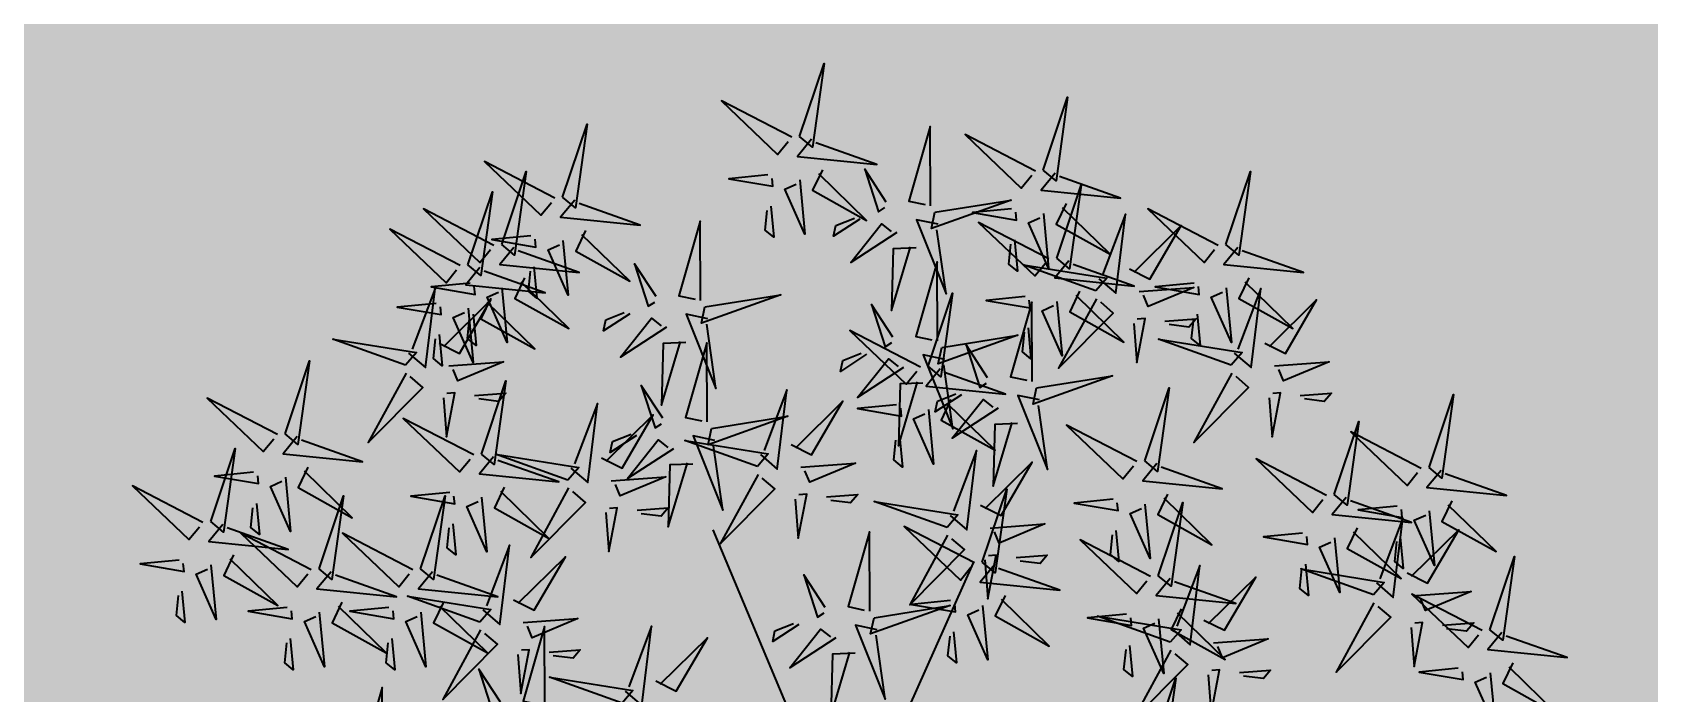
# Model space of a CAD drawing. Header units: millimetres. Extents: x -176651 to 424033, y -469666 to 486614.
# Drawn here: x 266082 to 266641, y 51020 to 51249 of the extents above; entities that cross this region are included whole.
import ezdxf

# ---------------------------------------------------------------- set-up
doc = ezdxf.new("R2010")
doc.units = ezdxf.units.MM
doc.layers.add('1625_East Villa$0$ad-Landscape', color=8, linetype='Continuous', lineweight=35)
doc.layers.add('1625_East Villa$0$ad-Verandah', color=8, linetype='Continuous')

# ---------------------------------------------------------------- blocks, each defined once
blk = doc.blocks.new('1625_East Villa$0$bamboo')
at = {"layer": '1625_East Villa$0$ad-Landscape', "color": 76}
for p, q in [((43.5, 73), (278.2, 631.2)), ((-12.4, 39.5), (-247.1, 564.2))]:
    blk.add_line(p, q, dxfattribs=at)
for points in [[(103.7, 1424.7), (54.4, 1572.3), (77.9, 1403.4), (103.7, 1424.7)], [(-387.8, 1356.5), (-437.1, 1504.1), (-413.6, 1335.2), (-387.8, 1356.5)], [(119.4, 1423.2), (261.4, 1496.7), (147.9, 1388.7), (126.6, 1414.5)], [(-160.7, 1284.9), (-160, 1444.8), (-116.9, 1294.1), (-149.7, 1287.2)], [(581.6, 1302), (532.2, 1449.6), (555.7, 1280.7), (581.6, 1302)], [(-372, 1355), (-230.1, 1428.5), (-343.6, 1320.5), (-364.9, 1346.4)], [(79.4, 1419.1), (107.8, 1384.6), (-52.4, 1368.4), (70.8, 1412)], [(597.3, 1300.4), (739.2, 1374), (625.7, 1265.9), (604.4, 1291.8)], [(-756.4, 1206.5), (-805.8, 1354.1), (-782.2, 1185.2), (-756.4, 1206.5)], [(-412.1, 1350.9), (-383.7, 1316.4), (-543.9, 1300.2), (-420.7, 1343.8)], [(-70.9, 1292.4), (-27.7, 1358.5), (-55.4, 1272.9), (-68.6, 1281.5)], [(57.7, 1357.7), (77.5, 1316.1), (-31.5, 1255.3), (64.8, 1349.1)], [(167.7, 1347.1), (246.3, 1339.5), (157.6, 1324.2), (159.1, 1340)], [(704.4, 1206.5), (655.1, 1354.1), (678.6, 1185.2), (704.4, 1206.5)], [(-415.1, 1179.2), (-464.4, 1326.8), (-440.9, 1157.9), (-415.1, 1179.2)], [(103.3, 1337.4), (92.8, 1227.4), (133.3, 1318.7), (110.4, 1328.8)], [(772.7, 1165.6), (723.3, 1313.2), (746.9, 1144.3), (772.7, 1165.6)], [(-740.7, 1205), (-598.8, 1278.5), (-712.2, 1170.5), (-733.6, 1196.4)], [(-433.8, 1289.5), (-414, 1248), (-523, 1187.1), (-426.7, 1280.9)], [(-323.8, 1278.9), (-245.2, 1271.3), (-333.9, 1256.1), (-332.4, 1271.8)], [(-169.3, 1271.7), (-323, 1296.4), (-162.4, 1238.9), (-169.3, 1271.7)], [(161.7, 1284.2), (155.7, 1221.3), (172.9, 1235.5), (168.8, 1275.6)], [(557.2, 1296.4), (585.7, 1261.9), (425.4, 1245.7), (548.6, 1289.3)], [(720.2, 1205), (862.1, 1278.5), (748.6, 1170.5), (727.3, 1196.4)], [(-561.9, 1157.8), (-603.1, 1137.1), (-666.2, 1244.8), (-570.4, 1150.5)], [(-500.1, 1137.3), (-534, 1108.2), (-553.5, 1268), (-507.4, 1145.8)], [(-399.4, 1177.7), (-257.4, 1251.3), (-370.9, 1143.2), (-392.2, 1169.1)], [(-388.2, 1269.3), (-398.7, 1159.2), (-358.2, 1250.5), (-381.1, 1260.6)], [(-175.7, 1247.6), (-131.9, 1256.8), (-191.9, 1107.3), (-173.4, 1236.6)], [(-92.2, 1230.9), (0.4, 1170.5), (-61.7, 1248.7), (-81.3, 1233.2)], [(-18, 1257.9), (35, 1223.4), (30.4, 1245.3), (-7, 1260.2)], [(303.5, 1094), (304.2, 1253.9), (347.3, 1103.2), (314.4, 1096.3)], [(-329.8, 1216), (-335.8, 1153.1), (-318.6, 1167.3), (-322.7, 1207.4)], [(535.5, 1235), (555.3, 1193.4), (446.4, 1132.5), (542.6, 1226.4)], [(581.2, 1214.7), (570.7, 1104.6), (611.1, 1195.9), (588.3, 1206.1)], [(645.6, 1224.3), (724.2, 1216.7), (635.4, 1201.5), (637, 1217.2)], [(788.4, 1164.1), (930.3, 1237.6), (816.9, 1129.6), (795.5, 1155.5)], [(-780.7, 1200.9), (-752.3, 1166.4), (-912.5, 1150.2), (-789.3, 1193.8)], [(-131.4, 1199.8), (-85.3, 1198.1), (-81.9, 1073.4), (-120.4, 1202.1)], [(680.1, 1200.9), (708.6, 1166.4), (548.3, 1150.2), (671.5, 1193.8)], [(-439.4, 1173.7), (-411, 1139.2), (-571.2, 1122.9), (-448, 1166.6)], [(-494, 1113.1), (-347.5, 1165.5), (-515.9, 1138.5), (-494, 1113.1)], [(-174.3, 1012.2), (-173.7, 1172.1), (-130.6, 1021.4), (-163.4, 1014.5)], [(393.3, 1101.5), (436.5, 1167.6), (408.8, 1082), (395.6, 1090.6)], [(748.4, 1160), (776.8, 1125.5), (616.6, 1109.3), (739.8, 1152.9)], [(639.6, 1161.5), (633.5, 1098.6), (650.8, 1112.8), (646.7, 1152.8)], [(-802.5, 1139.6), (-782.6, 1098), (-891.6, 1037.1), (-795.3, 1130.9)], [(-773.2, 987.3), (-807.1, 958.2), (-826.6, 1118), (-780.4, 995.8)], [(-756.8, 1119.3), (-767.3, 1009.2), (-726.8, 1100.5), (-749.7, 1110.6)], [(-692.4, 1128.9), (-613.8, 1121.3), (-702.5, 1106.1), (-701, 1121.8)], [(-581.3, 1111.7), (-691.5, 1120), (-599.4, 1081.4), (-589.8, 1104.4)], [(-461.1, 1112.3), (-441.3, 1070.7), (-550.3, 1009.8), (-454, 1103.7)], [(658.4, 1139.6), (678.2, 1098), (569.2, 1037.1), (665.5, 1130.9)], [(704, 1119.3), (693.5, 1009.2), (734, 1100.5), (711.2, 1110.6)], [(768.4, 1128.9), (847.1, 1121.3), (758.3, 1106.1), (759.8, 1121.8)], [(892.5, 987.3), (858.6, 958.2), (839.1, 1118), (885.2, 995.8)], [(-495.2, 1097.3), (-418.8, 957), (-529.1, 1068.2), (-503.7, 1090.1)], [(-415.5, 1092), (-426, 981.9), (-385.5, 1073.2), (-408.4, 1083.4)], [(-365.5, 930.4), (-364.8, 1090.2), (-321.7, 939.6), (-354.5, 932.7)], [(-351.1, 1101.6), (-272.5, 1094), (-361.2, 1078.8), (-359.7, 1094.5)], [(-155.7, 961.1), (-205, 1108.7), (-181.5, 939.8), (-155.7, 961.1)], [(-84.5, 1019.7), (-41.3, 1085.8), (-69, 1000.1), (-82.2, 1008.8)], [(294.9, 1080.8), (141.2, 1105.5), (301.8, 1048), (294.9, 1080.8)], [(726.6, 1098.6), (746.5, 1057), (637.5, 996.2), (733.8, 1090)], [(830.7, 1007.8), (789.5, 987.1), (726.4, 1094.8), (822.2, 1000.5)], [(772.3, 1078.4), (761.8, 968.3), (802.3, 1059.6), (779.4, 1069.7)], [(836.7, 1088), (915.3, 1080.4), (826.6, 1065.2), (828.1, 1080.9)], [(-698.4, 1066), (-704.4, 1003.1), (-687.2, 1017.3), (-691.3, 1057.4)], [(-633.3, 1052.3), (-696.3, 1057), (-681.8, 1040.1), (-641.8, 1045)], [(-570.3, 1047.5), (-576.3, 968.8), (-593.4, 1057.2), (-577.6, 1056)], [(288.5, 1056.7), (332.3, 1065.9), (272.3, 916.4), (290.8, 1045.7)], [(372, 1040), (464.6, 979.6), (402.5, 1057.8), (382.9, 1042.3)], [(446.2, 1067), (499.2, 1032.5), (494.6, 1054.4), (457.2, 1069.3)], [(762.4, 1066), (756.4, 1003.1), (773.6, 1017.3), (769.5, 1057.4)], [(-767.1, 963.1), (-620.5, 1015.5), (-788.9, 988.5), (-767.1, 963.1)], [(-357.1, 1038.7), (-363.1, 975.8), (-345.9, 990), (-350, 1030.1)], [(-183, 999), (-336.7, 1023.7), (-176.1, 966.2), (-183, 999)], [(-140, 959.5), (2, 1033.1), (-111.5, 925), (-132.8, 950.9)], [(830.7, 1025.1), (824.7, 962.2), (841.9, 976.4), (837.8, 1016.5)], [(898.5, 963.1), (1045.1, 1015.5), (876.7, 988.5), (898.5, 963.1)], [(-275.7, 937.9), (-232.5, 1004), (-260.1, 918.3), (-273.4, 927)], [(-189.3, 974.8), (-145.6, 984), (-205.5, 834.6), (-187, 963.9)], [(-31.6, 985.2), (21.3, 950.7), (16.7, 972.5), (-20.7, 987.5)], [(289.9, 848.6), (290.5, 1008.4), (333.6, 857.8), (300.8, 850.9)], [(332.8, 1008.9), (378.9, 1007.2), (382.3, 882.5), (343.8, 1011.2)], [(-768.3, 947.3), (-691.9, 807), (-802.2, 918.2), (-776.8, 940.1)], [(-180, 955.5), (-151.6, 921), (-311.8, 904.8), (-188.6, 948.4)], [(-105.9, 958.2), (-13.2, 897.8), (-75.4, 976), (-94.9, 960.5)], [(811.3, 961.7), (701, 970), (793.1, 931.4), (802.8, 954.4)], [(897.3, 947.3), (973.8, 807), (863.4, 918.2), (888.9, 940.1)], [(1141.3, 824.7), (1092, 972.3), (1115.5, 803.4), (1141.3, 824.7)], [(-592.6, 770.2), (-641.9, 917.8), (-618.4, 748.9), (-592.6, 770.2)], [(-374.1, 917.2), (-527.8, 941.9), (-367.2, 884.4), (-374.1, 917.2)], [(-145, 927.1), (-99, 925.4), (-95.6, 800.6), (-134.1, 929.4)], [(182.5, 782.8), (148.6, 753.6), (129.1, 913.5), (175.2, 791.2)], [(379.6, 856.1), (422.9, 922.2), (395.2, 836.5), (381.9, 845.1)], [(745.4, 783.8), (696, 931.4), (719.6, 762.5), (745.4, 783.8)], [(-380.5, 893), (-336.7, 902.2), (-396.6, 752.7), (-378.2, 882.1)], [(-297, 876.4), (-204.4, 816), (-266.5, 894.2), (-286.1, 878.7)], [(-201.7, 894.1), (-181.9, 852.5), (-290.9, 791.6), (-194.6, 885.5)], [(-222.7, 903.4), (-169.8, 868.9), (-174.4, 890.7), (-211.8, 905.7)], [(-91.7, 883.5), (-13.1, 875.8), (-101.8, 860.6), (-100.3, 876.4)], [(120.7, 803.3), (79.5, 782.6), (16.5, 890.3), (112.2, 796)], [(564.8, 755.5), (530.9, 726.4), (511.4, 886.2), (557.5, 764)], [(759.2, 902.3), (696.2, 907), (710.8, 890.1), (750.8, 895)], [(822.2, 897.5), (816.2, 818.8), (799.2, 907.2), (815, 906)], [(1157.1, 823.2), (1299, 896.7), (1185.5, 788.7), (1164.2, 814.6)], [(-156.1, 873.8), (-166.6, 763.7), (-126.1, 855), (-149, 865.2)], [(281.2, 835.4), (127.5, 860.1), (288.1, 802.6), (281.2, 835.4)], [(503, 776), (461.8, 755.3), (398.7, 863), (494.5, 768.7)], [(761.1, 782.3), (903, 855.8), (789.6, 747.8), (768.2, 773.7)], [(-576.8, 768.6), (-434.9, 842.2), (-548.4, 734.1), (-569.7, 760)], [(-336.2, 845.3), (-290.1, 843.6), (-286.7, 718.8), (-325.2, 847.6)], [(-97.7, 820.6), (-103.7, 757.7), (-86.5, 771.9), (-90.6, 811.9)], [(274.9, 811.2), (318.6, 820.4), (258.7, 670.9), (277.2, 800.3)], [(432.6, 821.6), (485.5, 787.1), (480.9, 808.9), (443.5, 823.9)], [(1117, 819.1), (1145.4, 784.6), (985.2, 768.4), (1108.4, 812)], [(-199.8, 660.1), (-233.7, 630.9), (-253.2, 790.8), (-207, 668.5)], [(188.6, 758.6), (335.2, 810.9), (166.8, 784), (188.6, 758.6)], [(358.3, 794.5), (451, 734.2), (388.8, 812.4), (369.3, 796.8)], [(570.9, 731.3), (717.4, 783.7), (549, 756.7), (570.9, 731.3)], [(1291.5, 647.4), (1242.1, 795), (1265.7, 626.1), (1291.5, 647.4)], [(-959.1, 700.5), (-817.2, 774), (-930.7, 666), (-952, 691.8)], [(-616.9, 764.6), (-588.5, 730.1), (-748.7, 713.9), (-625.5, 757.5)], [(-261.6, 680.5), (-302.7, 659.9), (-365.8, 767.6), (-270, 673.2)], [(101.4, 757.2), (-8.9, 765.5), (83.2, 726.9), (92.9, 749.9)], [(319.2, 763.5), (365.2, 761.8), (368.6, 637), (330.1, 765.8)], [(721.1, 778.2), (749.5, 743.7), (589.3, 727.5), (712.5, 771.1)], [(1095.3, 757.7), (1115.1, 716.2), (1006.1, 655.3), (1102.4, 749.1)], [(187.4, 742.8), (263.8, 602.4), (153.5, 713.7), (178.9, 735.5)], [(483.6, 729.9), (373.4, 738.2), (465.5, 699.6), (475.2, 722.6)], [(1140.9, 737.5), (1130.4, 627.4), (1170.9, 718.7), (1148, 728.8)], [(1205.3, 747.1), (1283.9, 739.5), (1195.2, 724.3), (1196.7, 740)], [(1307.2, 645.9), (1449.1, 719.5), (1335.7, 611.4), (1314.3, 637.3)], [(-638.6, 703.2), (-618.8, 661.6), (-727.8, 600.7), (-631.5, 694.6)], [(-619.9, 538.4), (-669.2, 686), (-645.7, 517), (-619.9, 538.4)], [(-528.6, 692.6), (-450, 684.9), (-538.7, 669.7), (-537.2, 685.5)], [(-264.9, 565.6), (-314.3, 713.2), (-290.7, 544.3), (-264.9, 565.6)], [(-193.7, 635.8), (-47.1, 688.2), (-215.5, 661.2), (-193.7, 635.8)], [(49.3, 697.7), (-13.7, 702.5), (0.8, 685.5), (40.8, 690.4)], [(112.3, 693), (106.3, 614.2), (89.3, 702.6), (105, 701.5)], [(569.7, 715.5), (646.1, 575.2), (535.8, 686.4), (561.2, 708.3)], [(699.3, 716.8), (719.2, 675.2), (610.2, 614.4), (706.4, 708.2)], [(745, 696.6), (734.5, 586.5), (774.9, 677.8), (752.1, 687.9)], [(809.4, 706.2), (888, 698.6), (799.3, 683.4), (800.8, 699.1)], [(868.3, 552), (818.9, 699.6), (842.4, 530.7), (868.3, 552)], [(1073.1, 552), (1023.7, 699.6), (1047.2, 530.7), (1073.1, 552)], [(-593, 682.9), (-603.5, 572.8), (-563, 664.1), (-585.9, 674.3)], [(431.6, 670.5), (368.6, 675.2), (383.1, 658.2), (423.1, 663.2)], [(494.6, 665.7), (488.6, 587), (471.6, 675.4), (487.3, 674.2)], [(1199.3, 684.2), (1193.3, 621.3), (1210.5, 635.5), (1206.4, 675.6)], [(-534.6, 629.7), (-540.6, 566.8), (-523.4, 581), (-527.5, 621)], [(-280.9, 634.5), (-391.2, 642.7), (-299.1, 604.1), (-289.4, 627.2)], [(-249.2, 564.1), (-107.3, 637.7), (-220.7, 529.6), (-242.1, 555.5)], [(-194.9, 620.1), (-118.4, 479.7), (-228.8, 591), (-203.4, 612.8)], [(-37.8, 466.8), (-37.2, 626.6), (5.9, 476), (-26.9, 469.1)], [(803.4, 643.3), (797.4, 580.4), (814.6, 594.6), (810.5, 634.7)], [(884, 550.5), (1025.9, 624), (912.4, 516), (891.1, 541.8)], [(1088.8, 550.5), (1230.7, 624), (1117.2, 516), (1095.9, 541.8)], [(1267.2, 641.9), (1295.6, 607.4), (1135.4, 591.1), (1258.6, 634.8)], [(-604.1, 536.8), (-462.2, 610.4), (-575.7, 502.3), (-597, 528.2)], [(742.3, 469.2), (708.4, 440), (688.9, 599.9), (735, 477.6)], [(-650.3, 428.2), (-684.2, 399.1), (-703.7, 559), (-657.6, 436.7)], [(-289.2, 560), (-260.8, 525.6), (-421, 509.3), (-297.8, 552.9)], [(-333, 575), (-396, 579.7), (-381.4, 562.8), (-341.5, 567.7)], [(-270, 570.3), (-276, 491.5), (-293, 579.9), (-277.2, 578.7)], [(680.5, 489.6), (639.3, 469), (576.2, 576.7), (672, 482.3)], [(1245.4, 580.5), (1265.3, 538.9), (1156.3, 478), (1252.6, 571.9)], [(1291.1, 560.2), (1280.6, 450.1), (1321.1, 541.4), (1298.2, 551.6)], [(1355.5, 569.8), (1434.1, 562.2), (1345.4, 547), (1346.9, 562.7)], [(-712.1, 448.7), (-753.3, 428.1), (-816.4, 535.7), (-720.6, 441.4)], [(-644.2, 532.8), (-615.8, 498.3), (-776, 482), (-652.8, 525.7)], [(52, 474.3), (95.2, 540.4), (67.5, 454.7), (54.3, 463.3)], [(843.9, 546.4), (872.4, 511.9), (712.1, 495.7), (835.3, 539.3)], [(1048.7, 546.4), (1077.2, 511.9), (916.9, 495.7), (1040.1, 539.3)], [(-311, 498.7), (-291.1, 457.1), (-400.1, 396.2), (-303.9, 490)], [(748.4, 444.9), (894.9, 497.3), (726.5, 470.3), (748.4, 444.9)], [(1349.5, 506.9), (1343.5, 444), (1360.7, 458.2), (1356.6, 498.3)], [(-665.9, 471.4), (-646.1, 429.8), (-755.1, 368.9), (-658.8, 462.8)], [(-555.9, 460.7), (-477.3, 453.1), (-566, 437.9), (-564.5, 453.6)], [(-265.3, 478.4), (-275.8, 368.3), (-235.4, 459.6), (-258.2, 469.8)], [(-200.9, 488), (-122.3, 480.4), (-211, 465.2), (-209.5, 480.9)], [(-46.5, 453.6), (-200.1, 478.3), (-39.6, 420.8), (-46.5, 453.6)], [(822.2, 485), (842, 443.4), (733.1, 382.6), (829.3, 476.4)], [(867.9, 464.7), (857.4, 354.7), (897.8, 446), (875, 456.1)], [(932.3, 474.4), (1010.9, 466.8), (922.2, 451.6), (923.7, 467.3)], [(1027, 485), (1046.8, 443.4), (937.9, 382.6), (1034.1, 476.4)], [(1072.7, 464.7), (1062.1, 354.7), (1102.6, 446), (1079.8, 456.1)], [(1137.1, 474.4), (1215.7, 466.8), (1126.9, 451.6), (1128.4, 467.3)], [(-644.2, 404), (-497.6, 456.4), (-666, 429.4), (-644.2, 404)], [(-620.3, 451.1), (-630.8, 341), (-590.3, 432.3), (-613.2, 442.5)], [(-206.9, 425.1), (-212.9, 362.2), (-195.7, 376.4), (-199.8, 416.5)], [(-52.8, 429.4), (-9, 438.6), (-69, 289.1), (-50.5, 418.5)], [(30.7, 412.7), (123.3, 352.4), (61.2, 430.6), (41.6, 415)], [(104.9, 439.8), (157.9, 405.3), (153.3, 427.1), (115.9, 442.1)], [(455.6, 305.5), (421.7, 276.4), (402.2, 436.3), (448.3, 314)], [(661.1, 443.6), (550.9, 451.8), (643, 413.2), (652.6, 436.3)], [(617.5, 275.9), (618.2, 435.7), (661.3, 285.1), (628.5, 278.2)], [(747.2, 429.2), (823.6, 288.8), (713.3, 400), (738.7, 421.9)], [(-731.5, 402.7), (-841.7, 410.9), (-749.6, 372.3), (-739.9, 395.4)], [(-561.9, 397.8), (-567.9, 334.9), (-550.7, 349.1), (-554.8, 389.2)], [(393.8, 326), (352.6, 305.3), (289.5, 413), (385.3, 318.7)], [(926.3, 411.5), (920.3, 348.6), (937.5, 362.8), (933.4, 402.9)], [(1131.1, 411.5), (1125, 348.6), (1142.3, 362.8), (1138.2, 402.9)], [(-645.4, 388.3), (-569, 247.9), (-679.3, 359.1), (-653.9, 381)], [(-8.5, 381.7), (37.5, 380), (40.9, 255.2), (2.4, 384)], [(609.1, 384.1), (546.1, 388.8), (560.6, 371.9), (600.6, 376.8)], [(672.1, 379.4), (666.1, 300.6), (649, 389), (664.8, 387.8)], [(-783.5, 343.2), (-846.5, 347.9), (-832, 331), (-792, 335.9)], [(-720.5, 338.5), (-726.5, 259.7), (-743.5, 348.1), (-727.8, 346.9)], [(-606.2, 183.8), (-655.6, 331.4), (-632, 162.5), (-606.2, 183.8)], [(461.7, 281.3), (608.2, 333.7), (439.8, 306.7), (461.7, 281.3)], [(707.3, 283.4), (750.5, 349.5), (722.8, 263.8), (709.6, 272.4)], [(945.2, 153.2), (945.8, 313), (988.9, 162.4), (956.1, 155.5)]]:
    blk.add_lwpolyline(points, dxfattribs=at)
at = {"layer": '1625_East Villa$0$ad-Landscape', "color": 62}
for points in [[(-835, 1007.8), (-876.2, 987.1), (-939.2, 1094.8), (-843.4, 1000.5)], [(-854.3, 961.7), (-964.6, 970), (-872.5, 931.4), (-862.8, 954.4)], [(-1166, 756.5), (-1215.3, 904.1), (-1191.8, 735.2), (-1166, 756.5)], [(-906.4, 902.3), (-969.4, 907), (-954.8, 890.1), (-914.9, 895)], [(-843.4, 897.5), (-849.4, 818.8), (-866.4, 907.2), (-850.7, 906)], [(-974.8, 702), (-1024.2, 849.6), (-1000.7, 680.7), (-974.8, 702)], [(-1150.2, 755), (-1008.3, 828.6), (-1121.8, 720.5), (-1143.1, 746.4)], [(-1190.3, 750.9), (-1161.9, 716.5), (-1322.1, 700.2), (-1198.9, 743.8)], [(-1212, 689.6), (-1192.2, 648), (-1301.2, 587.1), (-1204.9, 680.9)], [(-999.2, 696.4), (-970.7, 661.9), (-1131, 645.7), (-1007.8, 689.3)], [(-1166.4, 669.3), (-1176.9, 559.2), (-1136.4, 650.5), (-1159.3, 660.7)], [(-1059.9, 523.7), (-1093.8, 494.6), (-1113.3, 654.4), (-1067.1, 532.2)], [(-1102, 678.9), (-1023.4, 671.3), (-1112.1, 656.1), (-1110.6, 671.8)], [(-1121.7, 544.2), (-1162.9, 523.5), (-1225.9, 631.2), (-1130.2, 536.9)], [(-1020.9, 635), (-1001.1, 593.4), (-1110, 532.6), (-1013.8, 626.4)], [(-910.8, 624.4), (-832.2, 616.8), (-921, 601.5), (-919.5, 617.3)], [(-1108, 616), (-1114, 553.1), (-1096.8, 567.3), (-1100.9, 607.4)], [(-975.2, 614.7), (-985.8, 504.7), (-945.3, 596), (-968.1, 606.1)], [(-1288.8, 429.3), (-1338.2, 576.9), (-1314.7, 408), (-1288.8, 429.3)], [(-916.9, 561.5), (-922.9, 498.6), (-905.6, 512.8), (-909.7, 552.9)], [(-1053.8, 499.5), (-907.2, 551.9), (-1075.6, 524.9), (-1053.8, 499.5)], [(-1273.1, 427.7), (-1131.2, 501.3), (-1244.7, 393.3), (-1266, 419.1)], [(-1141, 498.1), (-1251.3, 506.4), (-1159.2, 467.8), (-1149.5, 490.8)], [(-1055, 483.7), (-978.6, 343.4), (-1088.9, 454.6), (-1063.5, 476.4)], [(-1193.1, 438.6), (-1256.1, 443.4), (-1241.5, 426.4), (-1201.6, 431.4)], [(-1130.1, 433.9), (-1136.1, 355.2), (-1153.1, 443.6), (-1137.4, 442.4)], [(-1313.2, 423.7), (-1284.7, 389.2), (-1445, 373), (-1321.8, 416.6)], [(-1334.9, 362.3), (-1315.1, 320.7), (-1424, 259.8), (-1327.8, 353.7)], [(-1289.2, 342), (-1299.8, 231.9), (-1259.3, 323.3), (-1282.1, 333.4)], [(-1224.9, 351.7), (-1146.2, 344), (-1235, 328.8), (-1233.5, 344.6)]]:
    blk.add_lwpolyline(points, dxfattribs=at)
blk = doc.blocks.new('1625_East Villa$0$A$C06C421F0')
at = {"layer": '1625_East Villa$0$ad-Landscape'}
for points in [[(359.91, 366.46, 35.98, 14.39, 0), (421.22, 431.54, 14.39, 0.72, 0), (487.37, 441.94, 0, 0, 0), (448, 441.94, 0, 0, 0), (472.53, 524.19, 0, 0, 0), (467.69, 541.37, 0, 0, 0), (379.6, 599.67, 0, 0, 0), (404.12, 579.33, 0, 0, 0), (359.91, 575.71, 0, 0, 0), (404.12, 579.33, 0, 0, 0), (467.69, 541.37, 0, 0, 0), (433.48, 648.03, 0, 0, 0), (482.53, 692.32, 0, 0, 0), (430.9, 648.03, 0, 0, 0), (418.64, 692.32, 0, 0, 0), (426.06, 713.11, 0, 0, 0), (413.8, 692.32, 0, 0, 0), (372.17, 716.27, 0, 0, 0), (413.8, 692.32, 0, 0, 0), (323.13, 719.89, 0, 0, 0)], [(353.42, 359.91, 35.98, 14.39, 0), (288.34, 421.22, 14.39, 0.72, 0), (277.95, 487.37, 0, 0, 0), (277.95, 448, 0, 0, 0), (195.69, 472.53, 0, 0, 0), (178.52, 467.69, 0, 0, 0), (120.22, 379.6, 0, 0, 0), (140.56, 404.12, 0, 0, 0), (144.17, 359.91, 0, 0, 0), (140.56, 404.12, 0, 0, 0), (178.52, 467.69, 0, 0, 0), (71.86, 433.48, 0, 0, 0), (27.57, 482.53, 0, 0, 0), (71.86, 430.9, 0, 0, 0), (27.57, 418.64, 0, 0, 0), (6.78, 426.06, 0, 0, 0), (27.57, 413.8, 0, 0, 0), (3.62, 372.17, 0, 0, 0), (27.57, 413.8, 0, 0, 0), (0, 323.13, 0, 0, 0)], [(366.46, 359.97, 35.98, 14.39, 0), (431.54, 298.66, 14.39, 0.72, 0), (441.94, 232.52, 0, 0, 0), (441.94, 271.88, 0, 0, 0), (524.19, 247.36, 0, 0, 0), (541.37, 252.2, 0, 0, 0), (599.67, 340.29, 0, 0, 0), (579.33, 315.77, 0, 0, 0), (575.71, 359.97, 0, 0, 0), (579.33, 315.77, 0, 0, 0), (541.37, 252.2, 0, 0, 0), (648.03, 286.4, 0, 0, 0), (692.32, 237.36, 0, 0, 0), (648.03, 288.98, 0, 0, 0), (692.32, 301.25, 0, 0, 0), (713.11, 293.82, 0, 0, 0), (692.32, 306.09, 0, 0, 0), (716.27, 347.71, 0, 0, 0), (692.32, 306.09, 0, 0, 0), (719.89, 396.76, 0, 0, 0)], [(359.97, 353.42, 35.98, 14.39, 0), (298.66, 288.34, 14.39, 0.72, 0), (232.52, 277.95, 0, 0, 0), (271.88, 277.95, 0, 0, 0), (247.36, 195.69, 0, 0, 0), (252.2, 178.52, 0, 0, 0), (340.29, 120.22, 0, 0, 0), (315.77, 140.56, 0, 0, 0), (359.97, 144.17, 0, 0, 0), (315.77, 140.56, 0, 0, 0), (252.2, 178.52, 0, 0, 0), (286.4, 71.86, 0, 0, 0), (237.36, 27.57, 0, 0, 0), (288.98, 71.86, 0, 0, 0), (301.25, 27.57, 0, 0, 0), (293.82, 6.78, 0, 0, 0), (306.09, 27.57, 0, 0, 0), (347.71, 3.62, 0, 0, 0), (306.09, 27.57, 0, 0, 0), (396.76, 0, 0, 0, 0)]]:
    blk.add_lwpolyline(points, format="xyseb", dxfattribs=at)
for points in [[(277.95, 479.95), (253.99, 499.63), (250.38, 582.88), (257.61, 609.99), (274.78, 646.77), (295.12, 678.39), (319.07, 715.18)], [(250.38, 526.41), (212.87, 538.67), (209.25, 580.3), (230.04, 622.25), (230.04, 663.87), (226.43, 693.24)], [(460.26, 565.32), (472.53, 575.71), (470.27, 596.5), (507.05, 664.75), (497.05, 689.15), (507.05, 668.36), (538.67, 675.14)], [(212.87, 538.67), (182.13, 578.04), (174.9, 602.56), (103.04, 607.4), (178.52, 604.82), (198.86, 683.23), (178.52, 602.56), (130.61, 631.93), (150.95, 619.67), (154.57, 649.03)], [(467.69, 551.76), (516.73, 592.89), (546.1, 637.63), (541.26, 671.98)], [(570.62, 627.24), (548.68, 671.98)], [(546.1, 517.41), (573.2, 582.49), (568.36, 640.79), (563.2, 661.58)], [(573.2, 613.68), (602.56, 630.85)], [(538.67, 507.02), (578.04, 537.75), (602.56, 544.98), (607.4, 616.84), (604.82, 541.37), (683.23, 521.03), (602.56, 541.37), (631.93, 589.27), (619.67, 568.94), (649.03, 565.32)], [(106.21, 573.2), (89.03, 602.56)], [(202.47, 546.1), (137.39, 573.2), (79.09, 568.36), (58.3, 563.2)], [(92.65, 570.62), (47.91, 548.68)], [(274.78, 472.53), (295.12, 558.36)], [(168.12, 467.69), (127, 516.73), (82.25, 546.1), (47.91, 541.26)], [(154.57, 460.26), (144.17, 472.53), (123.38, 470.27), (55.14, 507.05), (30.73, 497.05), (51.52, 507.05), (44.74, 538.67)], [(526.41, 469.51), (538.67, 507.02), (580.3, 510.63), (622.25, 489.84), (663.87, 489.84), (693.24, 493.46)], [(479.95, 441.94), (499.63, 465.89), (582.88, 469.51), (609.99, 462.28), (646.77, 445.1), (678.39, 424.76), (715.18, 400.81)], [(472.53, 445.1), (558.36, 424.76)], [(239.94, 277.95), (220.25, 253.99), (137, 250.38), (109.9, 257.61), (73.11, 274.78), (41.49, 295.12), (4.71, 319.07)], [(247.36, 274.78), (161.53, 295.12)], [(565.32, 259.62), (575.71, 247.36), (596.5, 249.62), (664.75, 212.83), (689.15, 222.84), (668.36, 212.83), (675.14, 181.21)], [(551.76, 252.2), (592.89, 203.15), (637.63, 173.79), (671.98, 178.63)], [(193.47, 250.38), (181.21, 212.87), (139.59, 209.25), (97.64, 230.04), (56.01, 230.04), (26.65, 226.43)], [(445.1, 247.36), (424.76, 161.53)], [(441.94, 239.94), (465.89, 220.25), (469.51, 137), (462.28, 109.9), (445.1, 73.12), (424.76, 41.49), (400.81, 4.71)], [(181.21, 212.87), (141.84, 182.13), (117.32, 174.9), (112.48, 103.04), (115.06, 178.52), (36.65, 198.86), (117.32, 178.52), (87.96, 130.61), (100.22, 150.95), (70.86, 154.57)], [(173.79, 202.47), (146.68, 137.39), (151.52, 79.09), (156.69, 58.3)], [(469.51, 193.47), (507.02, 181.21), (510.63, 139.59), (489.84, 97.64), (489.84, 56.01), (493.46, 26.65)], [(507.02, 181.21), (537.75, 141.84), (544.98, 117.32), (616.84, 112.48), (541.37, 115.06), (521.03, 36.65), (541.37, 117.32), (589.27, 87.96), (568.93, 100.22), (565.32, 70.86)], [(517.41, 173.79), (582.49, 146.68), (640.79, 151.52), (661.58, 156.69)], [(252.2, 168.12), (203.15, 127), (173.79, 82.25), (178.63, 47.91)], [(627.24, 149.27), (671.98, 171.21)], [(259.62, 154.57), (247.36, 144.17), (249.62, 123.38), (212.83, 55.14), (222.84, 30.73), (212.83, 51.52), (181.21, 44.74)], [(613.68, 146.68), (630.85, 117.32)], [(146.68, 106.21), (117.32, 89.03)], [(149.27, 92.65), (171.21, 47.91)]]:
    blk.add_lwpolyline(points, dxfattribs=at)
blk = doc.blocks.new('1625_East Villa$0$zw$959F')
at = {"transparency": 33554559}
h = blk.add_hatch(dxfattribs=at)
h.set_pattern_fill('GRASS', color=74, angle=180)
h.set_pattern_definition([(270, (2430, -10400), (17.960512, -17.960512), [4.7625, -31.158524]), (225, (2430, -10400), (17.96051, -17.96051), [4.7625, -20.6375]), (315, (2430, -10400), (17.96051, 17.96051), [4.7625, -20.6375])])
h.paths.add_polyline_path([(2430, -16565), (-2485, -16565), (-2485, -15665), (1530, -15665), (1530, -10475), (2430, -10475)])
h = blk.add_hatch(color=256, dxfattribs=at)
h.dxf.hatch_style = 1
h.set_gradient(color1=(153, 204, 0), color2=(63, 127, 0), tint=1, name='INVSPHERICAL')
h.paths.add_polyline_path([(2430, -16565), (-2485, -16565), (-2485, -15665), (1530, -15665), (1530, -10475), (2430, -10475)])
at = {"layer": '1625_East Villa$0$ad-Landscape', "linetype": 'Continuous', "xscale": -0.171360081536486, "yscale": 0.171360081536486, "zscale": 0.171360081536486}
blk.add_blockref('1625_East Villa$0$bamboo', (-2177.56, -15955.89), dxfattribs=at)
at = {"layer": '1625_East Villa$0$ad-Landscape', "xscale": 0.7144563243118911, "yscale": 0.7144563243118911, "zscale": 0.7144563243118911, "rotation": 180}
blk.add_blockref('1625_East Villa$0$A$C06C421F0', (-1591.51, -15904.33), dxfattribs=at)
blk = doc.blocks.new('1625_East Villa')
at = {"layer": '1625_East Villa$0$ad-Verandah'}
blk.add_blockref('1625_East Villa$0$zw$959F', (12120, 13620), dxfattribs=at)
blk = doc.blocks.new("All Plot's Villa Plans")
at = {"ltscale": 5}
blk.add_blockref('1625_East Villa', (256422.28, 53304.9), dxfattribs=at)

msp = doc.modelspace()

# ---------------------------------------------------------------- block references
at = {"ltscale": 5}
msp.add_blockref("All Plot's Villa Plans", (0, 0), dxfattribs=at)

doc.saveas('drawing.dxf')
